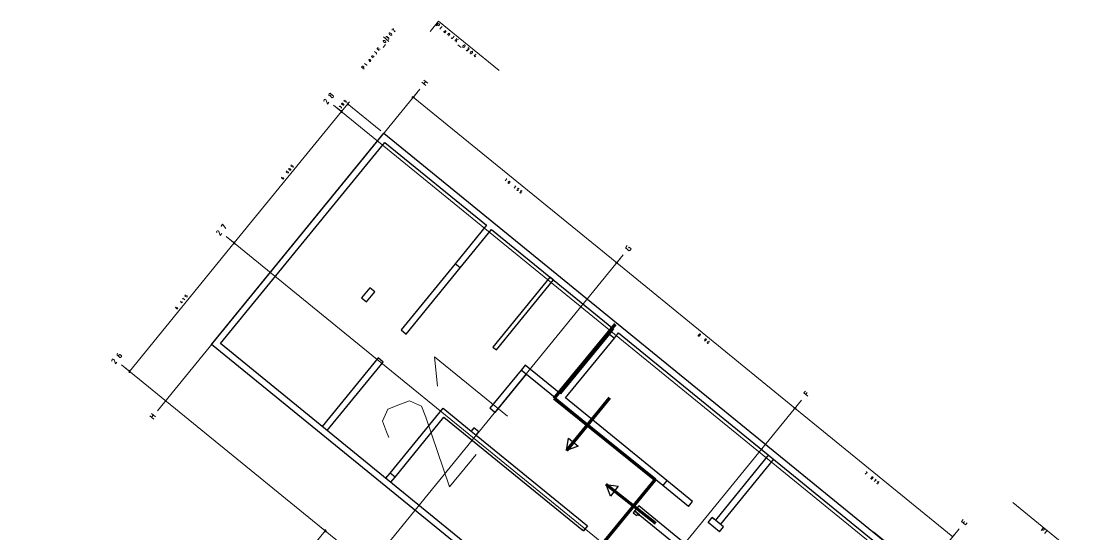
# Model space of a CAD drawing. Header units: metres. Extents: x 2680825 to 2680948, y 1252357 to 1252484.
# Drawn here: x 2680874.82 to 2680915.65, y 1252463.07 to 1252482.92 of the extents above; entities that cross this region are included whole.
import ezdxf

# ---------------------------------------------------------------- set-up
doc = ezdxf.new("R2010")
doc.units = ezdxf.units.M
doc.layers.add('0_BemassungAdo', color=5, linetype='Continuous', lineweight=0)
doc.layers.add('Bemaßung', color=7, linetype='Continuous', lineweight=13)
doc.layers.add('etappierung', color=7, linetype='Continuous')
doc.layers.add('geometrie', color=7, linetype='Continuous')
doc.layers.get('0_BemassungAdo').off()

# ---------------------------------------------------------------- blocks, each defined once
blk = doc.blocks.new('asdölkfasdiouhqreq')
at = {"layer": 'Bemaßung'}
for p, q in [((94.149, 79.123), (94.155, 79.134)), ((94.233, 79.089), (94.149, 78.955)), ((94.149, 78.955), (94.239, 78.955)), ((94.155, 79.134), (94.168, 79.155)), ((94.168, 79.155), (94.195, 79.162)), ((94.195, 79.162), (94.216, 79.15)), ((94.216, 79.15), (94.238, 79.138)), ((94.245, 79.11), (94.233, 79.089)), ((94.238, 79.138), (94.245, 79.11)), ((94.451, 79.108), (94.479, 79.145)), ((94.451, 79.067), (94.451, 79.108)), ((94.451, 79.067), (94.496, 79.067)), ((94.451, 79), (94.451, 79.067)), ((94.451, 78.975), (94.451, 79)), ((94.471, 78.955), (94.451, 78.975)), ((94.496, 78.955), (94.471, 78.955)), ((94.479, 79.145), (94.518, 79.156)), ((94.496, 79.067), (94.508, 79.067)), ((94.521, 78.955), (94.496, 78.955)), ((94.508, 79.067), (94.519, 79.062)), ((94.519, 79.062), (94.528, 79.054)), ((94.541, 78.975), (94.521, 78.955)), ((94.528, 79.054), (94.536, 79.045)), ((94.536, 79.045), (94.541, 79.034)), ((94.541, 79.034), (94.541, 79.022)), ((94.541, 79.022), (94.541, 79)), ((94.541, 79), (94.541, 78.975)), ((100.561, 79.123), (100.567, 79.134)), ((100.645, 79.089), (100.561, 78.955)), ((100.561, 78.955), (100.651, 78.955)), ((100.567, 79.134), (100.58, 79.155)), ((100.58, 79.155), (100.607, 79.163)), ((100.607, 79.163), (100.628, 79.15)), ((100.628, 79.15), (100.65, 79.138)), ((100.657, 79.11), (100.645, 79.089)), ((100.65, 79.138), (100.657, 79.11)), ((100.863, 79.134), (100.863, 79.156)), ((100.863, 79.156), (100.953, 79.156)), ((100.953, 79.156), (100.908, 78.955)), ((107.123, 79.123), (107.129, 79.134)), ((107.207, 79.089), (107.123, 78.955)), ((107.123, 78.955), (107.213, 78.955)), ((107.129, 79.134), (107.142, 79.155)), ((107.142, 79.155), (107.169, 79.162)), ((107.169, 79.162), (107.19, 79.15)), ((107.19, 79.15), (107.212, 79.138)), ((107.219, 79.11), (107.207, 79.089)), ((107.212, 79.138), (107.219, 79.11)), ((107.445, 79.156), (107.425, 79.136)), ((107.425, 79.136), (107.425, 79.111)), ((107.425, 79.111), (107.425, 79.087)), ((107.425, 79.087), (107.445, 79.067)), ((107.445, 79.067), (107.425, 79.047)), ((107.425, 79.047), (107.425, 79.022)), ((107.425, 79.022), (107.425, 79)), ((107.425, 79), (107.425, 78.975)), ((107.425, 78.975), (107.445, 78.955)), ((107.47, 79.156), (107.445, 79.156)), ((107.47, 79.067), (107.445, 79.067)), ((107.445, 78.955), (107.47, 78.955)), ((107.495, 79.156), (107.47, 79.156)), ((107.495, 79.067), (107.47, 79.067)), ((107.47, 78.955), (107.495, 78.955)), ((107.515, 79.136), (107.495, 79.156)), ((107.495, 79.067), (107.515, 79.087)), ((107.515, 79.047), (107.495, 79.067)), ((107.495, 78.955), (107.515, 78.975)), ((107.515, 79.111), (107.515, 79.136)), ((107.515, 79.087), (107.515, 79.111)), ((107.515, 79.022), (107.515, 79.047)), ((107.515, 79), (107.515, 79.022)), ((107.515, 78.975), (107.515, 79)), ((109.063, 78.714), (109.063, 78.838)), ((109.063, 78.838), (109.098, 78.838)), ((109.098, 78.838), (109.117, 78.838)), ((109.117, 78.838), (109.132, 78.823)), ((109.132, 78.823), (109.132, 78.804)), ((109.132, 78.804), (109.132, 78.785)), ((109.249, 78.838), (109.249, 78.728)), ((109.848, 78.742), (109.848, 78.838)), ((109.993, 78.714), (109.993, 78.838)), ((110.062, 78.838), (109.993, 78.763)), ((110.378, 78.831), (110.36, 78.797)), ((110.382, 78.836), (110.378, 78.831)), ((110.387, 78.838), (110.382, 78.836)), ((110.392, 78.838), (110.387, 78.838)), ((110.398, 78.838), (110.392, 78.838)), ((110.403, 78.836), (110.398, 78.838)), ((110.406, 78.831), (110.403, 78.836)), ((110.424, 78.797), (110.406, 78.831)), ((110.55, 78.838), (110.578, 78.838)), ((110.578, 78.838), (110.593, 78.838)), ((110.593, 78.838), (110.605, 78.826)), ((110.605, 78.826), (110.605, 78.811)), ((110.605, 78.811), (110.605, 78.796)), ((110.75, 78.831), (110.732, 78.797)), ((110.753, 78.836), (110.75, 78.831)), ((110.758, 78.838), (110.753, 78.836)), ((110.764, 78.838), (110.758, 78.838)), ((110.769, 78.838), (110.764, 78.838)), ((110.774, 78.836), (110.769, 78.838)), ((110.778, 78.831), (110.774, 78.836)), ((110.796, 78.797), (110.778, 78.831)), ((110.922, 78.818), (110.926, 78.824)), ((110.926, 78.824), (110.933, 78.838)), ((110.933, 78.838), (110.95, 78.842)), ((110.95, 78.842), (110.963, 78.835)), ((110.963, 78.835), (110.977, 78.827)), ((110.981, 78.81), (110.974, 78.797)), ((110.977, 78.827), (110.981, 78.81)), ((97.297, 78.519), (97.31, 78.536)), ((97.297, 78.499), (97.297, 78.519)), ((97.297, 78.499), (97.319, 78.499)), ((97.297, 78.466), (97.297, 78.499)), ((97.297, 78.454), (97.297, 78.466)), ((97.307, 78.444), (97.297, 78.454)), ((97.319, 78.444), (97.307, 78.444)), ((97.31, 78.536), (97.33, 78.542)), ((97.319, 78.499), (97.324, 78.499)), ((97.331, 78.444), (97.319, 78.444)), ((97.324, 78.499), (97.33, 78.496)), ((97.33, 78.496), (97.334, 78.492)), ((97.34, 78.454), (97.331, 78.444)), ((97.334, 78.492), (97.338, 78.488)), ((97.338, 78.488), (97.34, 78.483)), ((97.34, 78.483), (97.34, 78.477)), ((97.34, 78.477), (97.34, 78.466)), ((97.34, 78.466), (97.34, 78.454)), ((97.444, 78.444), (97.444, 78.449)), ((97.613, 78.542), (97.591, 78.466)), ((97.591, 78.466), (97.646, 78.466)), ((97.629, 78.488), (97.629, 78.444)), ((97.738, 78.52), (97.76, 78.542)), ((97.76, 78.542), (97.76, 78.444)), ((97.929, 78.542), (97.885, 78.542)), ((97.885, 78.542), (97.885, 78.499)), ((97.885, 78.499), (97.907, 78.499)), ((97.907, 78.444), (97.885, 78.444)), ((97.907, 78.499), (97.913, 78.499)), ((97.913, 78.444), (97.907, 78.444)), ((97.913, 78.499), (97.919, 78.496)), ((97.919, 78.446), (97.913, 78.444)), ((97.919, 78.496), (97.923, 78.492)), ((97.923, 78.45), (97.919, 78.446)), ((97.923, 78.492), (97.927, 78.488)), ((97.927, 78.454), (97.923, 78.45)), ((97.927, 78.488), (97.929, 78.483)), ((97.929, 78.46), (97.927, 78.454)), ((97.929, 78.483), (97.929, 78.477)), ((97.929, 78.477), (97.929, 78.466)), ((97.929, 78.466), (97.929, 78.46)), ((103.785, 78.519), (103.798, 78.536)), ((103.785, 78.499), (103.785, 78.519)), ((103.785, 78.499), (103.806, 78.499)), ((103.785, 78.466), (103.785, 78.499)), ((103.785, 78.454), (103.785, 78.466)), ((103.794, 78.444), (103.785, 78.454)), ((103.806, 78.444), (103.794, 78.444)), ((103.798, 78.536), (103.817, 78.542)), ((103.806, 78.499), (103.812, 78.499)), ((103.818, 78.444), (103.806, 78.444)), ((103.812, 78.499), (103.818, 78.496)), ((103.818, 78.496), (103.822, 78.492)), ((103.828, 78.454), (103.818, 78.444)), ((103.822, 78.492), (103.826, 78.488)), ((103.826, 78.488), (103.828, 78.483)), ((103.828, 78.483), (103.828, 78.477)), ((103.828, 78.477), (103.828, 78.466)), ((103.828, 78.466), (103.828, 78.454)), ((103.932, 78.444), (103.932, 78.449)), ((104.122, 78.542), (104.079, 78.542)), ((104.079, 78.542), (104.079, 78.499)), ((104.079, 78.499), (104.101, 78.499)), ((104.101, 78.444), (104.079, 78.444)), ((104.101, 78.499), (104.106, 78.499)), ((104.106, 78.444), (104.101, 78.444)), ((104.106, 78.499), (104.112, 78.496)), ((104.112, 78.446), (104.106, 78.444)), ((104.112, 78.496), (104.116, 78.492)), ((104.116, 78.45), (104.112, 78.446)), ((104.116, 78.492), (104.12, 78.488)), ((104.12, 78.454), (104.116, 78.45)), ((104.12, 78.488), (104.122, 78.483)), ((104.122, 78.46), (104.12, 78.454)), ((104.122, 78.483), (104.122, 78.477)), ((104.122, 78.477), (104.122, 78.466)), ((104.122, 78.466), (104.122, 78.46)), ((104.226, 78.519), (104.239, 78.536)), ((104.226, 78.499), (104.226, 78.519)), ((104.226, 78.499), (104.248, 78.499)), ((104.226, 78.466), (104.226, 78.499)), ((104.226, 78.454), (104.226, 78.466)), ((104.236, 78.444), (104.226, 78.454)), ((104.248, 78.444), (104.236, 78.444)), ((104.239, 78.536), (104.259, 78.542)), ((104.248, 78.499), (104.254, 78.499)), ((104.26, 78.444), (104.248, 78.444)), ((104.254, 78.499), (104.259, 78.496)), ((104.259, 78.496), (104.263, 78.492)), ((104.27, 78.454), (104.26, 78.444)), ((104.263, 78.492), (104.267, 78.488)), ((104.267, 78.488), (104.27, 78.483)), ((104.27, 78.483), (104.27, 78.477)), ((104.27, 78.477), (104.27, 78.466)), ((104.27, 78.466), (104.27, 78.454)), ((104.417, 78.542), (104.373, 78.542)), ((104.373, 78.542), (104.373, 78.499)), ((104.373, 78.499), (104.395, 78.499)), ((104.395, 78.444), (104.373, 78.444)), ((104.395, 78.499), (104.401, 78.499)), ((104.401, 78.444), (104.395, 78.444)), ((104.401, 78.499), (104.406, 78.496)), ((104.406, 78.446), (104.401, 78.444)), ((104.406, 78.496), (104.41, 78.492)), ((104.41, 78.45), (104.406, 78.446)), ((104.41, 78.492), (104.414, 78.488)), ((104.414, 78.454), (104.41, 78.45)), ((104.414, 78.488), (104.417, 78.483)), ((104.417, 78.46), (104.414, 78.454)), ((104.417, 78.483), (104.417, 78.477)), ((104.417, 78.477), (104.417, 78.466)), ((104.417, 78.466), (104.417, 78.46)), ((107.325, 78.542), (107.347, 78.542)), ((107.347, 78.444), (107.325, 78.444)), ((107.336, 78.499), (107.347, 78.499)), ((107.347, 78.542), (107.359, 78.542)), ((107.359, 78.499), (107.347, 78.499)), ((107.347, 78.499), (107.353, 78.499)), ((107.353, 78.444), (107.347, 78.444)), ((107.353, 78.499), (107.359, 78.496)), ((107.359, 78.446), (107.353, 78.444)), ((107.359, 78.542), (107.369, 78.532)), ((107.369, 78.508), (107.359, 78.499)), ((107.359, 78.496), (107.363, 78.492)), ((107.363, 78.45), (107.359, 78.446)), ((107.363, 78.492), (107.367, 78.488)), ((107.367, 78.455), (107.363, 78.45)), ((107.367, 78.488), (107.369, 78.483)), ((107.369, 78.46), (107.367, 78.455)), ((107.369, 78.532), (107.369, 78.52)), ((107.369, 78.52), (107.369, 78.508)), ((107.369, 78.483), (107.369, 78.477)), ((107.369, 78.477), (107.369, 78.466)), ((107.369, 78.466), (107.369, 78.46)), ((107.482, 78.542), (107.473, 78.532)), ((107.473, 78.532), (107.473, 78.52)), ((107.473, 78.52), (107.473, 78.508)), ((107.473, 78.508), (107.482, 78.499)), ((107.482, 78.499), (107.473, 78.489)), ((107.473, 78.489), (107.473, 78.477)), ((107.473, 78.477), (107.473, 78.466)), ((107.473, 78.466), (107.473, 78.454)), ((107.473, 78.454), (107.482, 78.444)), ((107.494, 78.542), (107.482, 78.542)), ((107.494, 78.499), (107.482, 78.499)), ((107.482, 78.444), (107.494, 78.444)), ((107.506, 78.542), (107.494, 78.542)), ((107.506, 78.499), (107.494, 78.499)), ((107.494, 78.444), (107.506, 78.444)), ((107.516, 78.532), (107.506, 78.542)), ((107.506, 78.499), (107.516, 78.508)), ((107.516, 78.489), (107.506, 78.499)), ((107.506, 78.444), (107.516, 78.454)), ((107.516, 78.52), (107.516, 78.532)), ((107.516, 78.508), (107.516, 78.52)), ((107.516, 78.477), (107.516, 78.489)), ((107.516, 78.466), (107.516, 78.477)), ((107.516, 78.454), (107.516, 78.466)), ((107.663, 78.542), (107.62, 78.542)), ((107.62, 78.542), (107.62, 78.499)), ((107.62, 78.499), (107.641, 78.499)), ((107.641, 78.444), (107.62, 78.444)), ((107.641, 78.499), (107.647, 78.499)), ((107.647, 78.444), (107.641, 78.444)), ((107.647, 78.499), (107.653, 78.496)), ((107.653, 78.446), (107.647, 78.444)), ((107.653, 78.496), (107.657, 78.492)), ((107.657, 78.45), (107.653, 78.446)), ((107.657, 78.492), (107.661, 78.488)), ((107.661, 78.455), (107.657, 78.45)), ((107.661, 78.488), (107.663, 78.483)), ((107.663, 78.46), (107.661, 78.455)), ((107.663, 78.483), (107.663, 78.477)), ((107.663, 78.477), (107.663, 78.466)), ((107.663, 78.466), (107.663, 78.46)), ((109.098, 78.769), (109.063, 78.769)), ((109.117, 78.769), (109.098, 78.769)), ((109.132, 78.785), (109.117, 78.769)), ((109.249, 78.728), (109.249, 78.724)), ((109.249, 78.724), (109.251, 78.721)), ((109.251, 78.721), (109.253, 78.718)), ((109.253, 78.718), (109.256, 78.716)), ((109.256, 78.716), (109.259, 78.714)), ((109.259, 78.714), (109.263, 78.714)), ((109.435, 78.746), (109.444, 78.756)), ((109.435, 78.735), (109.435, 78.746)), ((109.435, 78.724), (109.435, 78.735)), ((109.444, 78.714), (109.435, 78.724)), ((109.442, 78.797), (109.47, 78.797)), ((109.444, 78.756), (109.456, 78.756)), ((109.456, 78.714), (109.444, 78.714)), ((109.456, 78.756), (109.49, 78.756)), ((109.49, 78.714), (109.456, 78.714)), ((109.47, 78.797), (109.475, 78.797)), ((109.475, 78.797), (109.48, 78.795)), ((109.48, 78.795), (109.484, 78.791)), ((109.484, 78.791), (109.488, 78.787)), ((109.488, 78.787), (109.49, 78.782)), ((109.49, 78.782), (109.49, 78.776)), ((109.49, 78.776), (109.49, 78.714)), ((109.621, 78.714), (109.621, 78.797)), ((109.621, 78.797), (109.656, 78.797)), ((109.656, 78.797), (109.661, 78.797)), ((109.661, 78.797), (109.666, 78.795)), ((109.666, 78.795), (109.67, 78.791)), ((109.67, 78.791), (109.674, 78.787)), ((109.674, 78.787), (109.676, 78.782)), ((109.676, 78.782), (109.676, 78.776)), ((109.676, 78.776), (109.676, 78.714)), ((109.807, 78.714), (109.821, 78.714)), ((109.821, 78.714), (109.828, 78.714)), ((109.828, 78.714), (109.835, 78.717)), ((109.835, 78.717), (109.84, 78.722)), ((109.84, 78.722), (109.845, 78.728)), ((109.845, 78.728), (109.848, 78.735)), ((109.848, 78.735), (109.848, 78.742)), ((110.062, 78.714), (110.019, 78.791)), ((110.179, 78.673), (110.33, 78.673)), ((110.36, 78.797), (110.36, 78.756)), ((110.36, 78.756), (110.378, 78.721)), ((110.378, 78.721), (110.382, 78.717)), ((110.382, 78.717), (110.387, 78.714)), ((110.387, 78.714), (110.392, 78.714)), ((110.392, 78.714), (110.398, 78.714)), ((110.398, 78.714), (110.403, 78.717)), ((110.403, 78.717), (110.406, 78.721)), ((110.406, 78.721), (110.424, 78.756)), ((110.424, 78.756), (110.424, 78.797)), ((110.578, 78.714), (110.55, 78.714)), ((110.564, 78.783), (110.578, 78.783)), ((110.593, 78.783), (110.578, 78.783)), ((110.578, 78.783), (110.585, 78.783)), ((110.585, 78.714), (110.578, 78.714)), ((110.585, 78.783), (110.592, 78.78)), ((110.592, 78.717), (110.585, 78.714)), ((110.592, 78.78), (110.597, 78.775)), ((110.597, 78.722), (110.592, 78.717)), ((110.605, 78.796), (110.593, 78.783)), ((110.597, 78.775), (110.603, 78.77)), ((110.603, 78.728), (110.597, 78.722)), ((110.603, 78.77), (110.605, 78.763)), ((110.605, 78.735), (110.603, 78.728)), ((110.605, 78.763), (110.605, 78.756)), ((110.605, 78.756), (110.605, 78.742)), ((110.605, 78.742), (110.605, 78.735)), ((110.732, 78.797), (110.732, 78.756)), ((110.732, 78.756), (110.75, 78.721)), ((110.75, 78.721), (110.753, 78.717)), ((110.753, 78.717), (110.758, 78.714)), ((110.758, 78.714), (110.764, 78.714)), ((110.764, 78.714), (110.769, 78.714)), ((110.769, 78.714), (110.774, 78.717)), ((110.774, 78.717), (110.778, 78.721)), ((110.778, 78.721), (110.796, 78.756)), ((110.796, 78.756), (110.796, 78.797)), ((110.974, 78.797), (110.922, 78.714)), ((110.922, 78.714), (110.977, 78.714)), ((112.13, 77.607), (112.254, 77.607)), ((112.185, 77.572), (112.185, 77.607)), ((112.254, 77.607), (112.254, 77.572)), ((112.132, 77.414), (112.13, 77.411)), ((112.13, 77.411), (112.13, 77.407)), ((112.13, 77.226), (112.139, 77.235)), ((112.13, 77.214), (112.13, 77.226)), ((112.13, 77.18), (112.13, 77.214)), ((112.192, 77.18), (112.13, 77.18)), ((112.134, 77.417), (112.132, 77.414)), ((112.137, 77.419), (112.134, 77.417)), ((112.14, 77.421), (112.137, 77.419)), ((112.139, 77.235), (112.151, 77.235)), ((112.144, 77.421), (112.14, 77.421)), ((112.254, 77.421), (112.144, 77.421)), ((112.151, 77.235), (112.162, 77.235)), ((112.162, 77.235), (112.171, 77.226)), ((112.171, 77.226), (112.171, 77.214)), ((112.171, 77.214), (112.171, 77.18)), ((112.185, 77.553), (112.185, 77.572)), ((112.201, 77.538), (112.185, 77.553)), ((112.198, 77.18), (112.192, 77.18)), ((112.203, 77.182), (112.198, 77.18)), ((112.22, 77.538), (112.201, 77.538)), ((112.207, 77.186), (112.203, 77.182)), ((112.211, 77.19), (112.207, 77.186)), ((112.213, 77.195), (112.211, 77.19)), ((112.213, 77.228), (112.213, 77.2)), ((112.213, 77.2), (112.213, 77.195)), ((112.239, 77.538), (112.22, 77.538)), ((112.254, 77.553), (112.239, 77.538)), ((112.254, 77.572), (112.254, 77.553)), ((112.13, 77.049), (112.213, 77.049)), ((112.192, 76.994), (112.13, 76.994)), ((112.13, 76.863), (112.13, 76.849)), ((112.13, 76.849), (112.13, 76.842)), ((112.13, 76.842), (112.133, 76.835)), ((112.133, 76.835), (112.138, 76.83)), ((112.138, 76.83), (112.143, 76.825)), ((112.143, 76.825), (112.15, 76.822)), ((112.15, 76.822), (112.158, 76.822)), ((112.158, 76.822), (112.254, 76.822)), ((112.198, 76.994), (112.192, 76.994)), ((112.203, 76.996), (112.198, 76.994)), ((112.207, 77), (112.203, 76.996)), ((112.211, 77.004), (112.207, 77)), ((112.213, 77.009), (112.211, 77.004)), ((112.213, 77.049), (112.213, 77.015)), ((112.213, 77.015), (112.213, 77.009)), ((93.429, 76.456), (93.429, 76.657)), ((93.429, 76.568), (93.541, 76.568)), ((93.541, 76.456), (93.541, 76.657)), ((110.087, 76.456), (110.087, 76.657)), ((110.087, 76.568), (110.199, 76.568)), ((110.199, 76.456), (110.199, 76.657)), ((112.089, 76.491), (112.089, 76.34)), ((112.13, 76.677), (112.254, 76.677)), ((112.13, 76.608), (112.207, 76.651)), ((112.254, 76.608), (112.178, 76.677)), ((112.133, 76.289), (112.13, 76.283)), ((112.13, 76.283), (112.13, 76.278)), ((112.13, 76.278), (112.13, 76.273)), ((112.13, 76.273), (112.133, 76.267)), ((112.13, 76.092), (112.13, 76.12)), ((112.13, 76.085), (112.13, 76.092)), ((112.133, 76.078), (112.13, 76.085)), ((112.137, 76.292), (112.133, 76.289)), ((112.133, 76.267), (112.137, 76.264)), ((112.138, 76.073), (112.133, 76.078)), ((112.171, 76.31), (112.137, 76.292)), ((112.137, 76.264), (112.171, 76.246)), ((112.143, 76.068), (112.138, 76.073)), ((112.15, 76.065), (112.143, 76.068)), ((112.158, 76.065), (112.15, 76.065)), ((112.171, 76.065), (112.158, 76.065)), ((112.213, 76.31), (112.171, 76.31)), ((112.171, 76.246), (112.213, 76.246)), ((112.179, 76.065), (112.171, 76.065)), ((112.186, 76.068), (112.179, 76.065)), ((112.191, 76.073), (112.186, 76.068)), ((112.196, 76.078), (112.191, 76.073)), ((112.199, 76.085), (112.196, 76.078)), ((112.199, 76.106), (112.199, 76.092)), ((112.199, 76.077), (112.199, 76.092)), ((112.199, 76.092), (112.199, 76.085)), ((112.211, 76.065), (112.199, 76.077)), ((112.226, 76.065), (112.211, 76.065)), ((112.247, 76.292), (112.213, 76.31)), ((112.213, 76.246), (112.247, 76.264)), ((112.242, 76.065), (112.226, 76.065)), ((112.254, 76.077), (112.242, 76.065)), ((112.251, 76.289), (112.247, 76.292)), ((112.247, 76.264), (112.251, 76.267)), ((112.254, 76.283), (112.251, 76.289)), ((112.251, 76.267), (112.254, 76.273)), ((112.254, 76.278), (112.254, 76.283)), ((112.254, 76.273), (112.254, 76.278)), ((112.254, 76.12), (112.254, 76.092)), ((112.254, 76.092), (112.254, 76.077)), ((112.133, 75.917), (112.13, 75.912)), ((112.13, 75.912), (112.13, 75.906)), ((112.13, 75.906), (112.13, 75.901)), ((112.13, 75.901), (112.133, 75.896)), ((112.185, 75.7), (112.13, 75.7)), ((112.137, 75.92), (112.133, 75.917)), ((112.133, 75.896), (112.137, 75.893)), ((112.171, 75.938), (112.137, 75.92)), ((112.137, 75.893), (112.171, 75.874)), ((112.254, 75.72), (112.158, 75.748)), ((112.158, 75.748), (112.158, 75.679)), ((112.213, 75.938), (112.171, 75.938)), ((112.171, 75.874), (112.213, 75.874)), ((112.247, 75.92), (112.213, 75.938)), ((112.213, 75.874), (112.247, 75.893)), ((112.251, 75.917), (112.247, 75.92)), ((112.247, 75.893), (112.251, 75.896)), ((112.254, 75.912), (112.251, 75.917)), ((112.251, 75.896), (112.254, 75.901)), ((112.254, 75.906), (112.254, 75.912)), ((112.254, 75.901), (112.254, 75.906)), ((109.264, 71.747), (109.166, 71.747)), ((109.168, 71.609), (109.166, 71.605)), ((109.166, 71.605), (109.166, 71.6)), ((109.166, 71.6), (109.166, 71.596)), ((109.166, 71.596), (109.168, 71.592)), ((109.166, 71.475), (109.171, 71.475)), ((109.171, 71.611), (109.168, 71.609)), ((109.168, 71.592), (109.171, 71.589)), ((109.199, 71.626), (109.171, 71.611)), ((109.171, 71.589), (109.199, 71.575)), ((109.231, 71.626), (109.199, 71.626)), ((109.199, 71.575), (109.231, 71.575)), ((109.259, 71.611), (109.231, 71.626)), ((109.231, 71.575), (109.259, 71.589)), ((109.242, 71.769), (109.264, 71.747)), ((109.262, 71.609), (109.259, 71.611)), ((109.259, 71.589), (109.262, 71.592)), ((109.264, 71.605), (109.262, 71.609)), ((109.262, 71.592), (109.264, 71.596)), ((109.264, 71.6), (109.264, 71.605)), ((109.264, 71.596), (109.264, 71.6)), ((109.264, 71.306), (109.166, 71.306)), ((109.166, 71.159), (109.166, 71.181)), ((109.166, 71.153), (109.166, 71.159)), ((109.168, 71.148), (109.166, 71.153)), ((109.172, 71.143), (109.168, 71.148)), ((109.176, 71.139), (109.172, 71.143)), ((109.182, 71.137), (109.176, 71.139)), ((109.188, 71.137), (109.182, 71.137)), ((109.199, 71.137), (109.188, 71.137)), ((109.204, 71.137), (109.199, 71.137)), ((109.21, 71.139), (109.204, 71.137)), ((109.214, 71.143), (109.21, 71.139)), ((109.218, 71.148), (109.214, 71.143)), ((109.22, 71.153), (109.218, 71.148)), ((109.264, 71.181), (109.22, 71.181)), ((109.22, 71.181), (109.22, 71.159)), ((109.22, 71.159), (109.22, 71.153)), ((109.242, 71.328), (109.264, 71.306)), ((109.264, 71.137), (109.264, 71.181)), ((109.166, 71.012), (109.166, 71.033)), ((109.166, 71.006), (109.166, 71.012)), ((109.168, 71), (109.166, 71.006)), ((109.172, 70.996), (109.168, 71)), ((109.176, 70.992), (109.172, 70.996)), ((109.182, 70.99), (109.176, 70.992)), ((109.188, 70.99), (109.182, 70.99)), ((109.199, 70.99), (109.188, 70.99)), ((109.204, 70.99), (109.199, 70.99)), ((109.21, 70.992), (109.204, 70.99)), ((109.214, 70.996), (109.21, 70.992)), ((109.218, 71), (109.214, 70.996)), ((109.22, 71.006), (109.218, 71)), ((109.264, 71.033), (109.22, 71.033)), ((109.22, 71.033), (109.22, 71.012)), ((109.22, 71.012), (109.22, 71.006)), ((109.264, 70.99), (109.264, 71.033)), ((98.736, 69.162), (98.959, 69.549)), ((98.959, 69.549), (99.454, 69.681)), ((99.454, 69.681), (99.84, 69.458)), ((99.84, 69.458), (100.227, 69.235)), ((101.355, 68.758), (102.163, 69.566)), ((102.163, 69.566), (102.163, 65.93)), ((98.628, 68.96), (98.736, 69.162)), ((100.227, 69.235), (100.359, 68.74)), ((100.359, 68.74), (100.136, 68.354)), ((100.136, 68.354), (98.628, 65.93)), ((110.094, 66.474), (110.099, 66.485)), ((110.094, 66.462), (110.094, 66.474)), ((110.094, 66.35), (110.094, 66.462)), ((110.094, 66.338), (110.094, 66.35)), ((110.099, 66.327), (110.094, 66.338)), ((110.099, 66.485), (110.107, 66.494)), ((110.107, 66.319), (110.099, 66.327)), ((110.107, 66.494), (110.115, 66.502)), ((110.115, 66.31), (110.107, 66.319)), ((110.115, 66.502), (110.127, 66.507)), ((110.127, 66.306), (110.115, 66.31)), ((110.127, 66.507), (110.139, 66.507)), ((110.139, 66.306), (110.127, 66.306)), ((110.139, 66.507), (110.206, 66.507)), ((110.206, 66.306), (110.139, 66.306)), ((110.172, 66.417), (110.206, 66.417)), ((110.206, 66.417), (110.206, 66.306)), ((98.628, 65.93), (100.244, 65.93)), ((109.243, 62.179), (109.233, 62.169)), ((109.233, 62.169), (109.233, 62.157)), ((109.233, 62.157), (109.233, 62.145)), ((109.233, 62.145), (109.243, 62.136)), ((109.255, 62.179), (109.243, 62.179)), ((109.243, 62.136), (109.255, 62.136)), ((109.266, 62.179), (109.255, 62.179)), ((109.255, 62.136), (109.266, 62.136)), ((109.278, 62.179), (109.266, 62.179)), ((109.266, 62.136), (109.278, 62.136)), ((109.288, 62.169), (109.278, 62.179)), ((109.278, 62.136), (109.288, 62.145)), ((109.298, 62.179), (109.288, 62.169)), ((109.288, 62.157), (109.288, 62.169)), ((109.288, 62.145), (109.288, 62.157)), ((109.288, 62.145), (109.298, 62.136)), ((109.31, 62.179), (109.298, 62.179)), ((109.298, 62.136), (109.31, 62.136)), ((109.322, 62.179), (109.31, 62.179)), ((109.31, 62.136), (109.322, 62.136)), ((109.332, 62.169), (109.322, 62.179)), ((109.322, 62.136), (109.332, 62.145)), ((109.332, 62.157), (109.332, 62.169)), ((109.332, 62.145), (109.332, 62.157)), ((109.233, 62.032), (109.239, 62.032)), ((109.239, 61.855), (109.233, 61.874)), ((109.235, 61.724), (109.233, 61.72)), ((109.233, 61.72), (109.233, 61.716)), ((109.233, 61.716), (109.233, 61.712)), ((109.233, 61.712), (109.235, 61.708)), ((109.239, 61.727), (109.235, 61.724)), ((109.235, 61.708), (109.239, 61.705)), ((109.257, 61.841), (109.239, 61.855)), ((109.266, 61.741), (109.239, 61.727)), ((109.239, 61.705), (109.266, 61.691)), ((109.277, 61.841), (109.257, 61.841)), ((109.299, 61.741), (109.266, 61.741)), ((109.266, 61.691), (109.299, 61.691)), ((109.277, 61.869), (109.279, 61.874)), ((109.277, 61.863), (109.277, 61.869)), ((109.277, 61.841), (109.277, 61.863)), ((109.31, 61.841), (109.277, 61.841)), ((109.279, 61.874), (109.283, 61.878)), ((109.283, 61.878), (109.287, 61.883)), ((109.287, 61.883), (109.293, 61.885)), ((109.293, 61.885), (109.299, 61.885)), ((109.299, 61.885), (109.31, 61.885)), ((109.326, 61.727), (109.299, 61.741)), ((109.299, 61.691), (109.326, 61.705)), ((109.31, 61.885), (109.322, 61.885)), ((109.322, 61.841), (109.31, 61.841)), ((109.322, 61.885), (109.332, 61.875)), ((109.332, 61.851), (109.322, 61.841)), ((109.329, 61.724), (109.326, 61.727)), ((109.326, 61.705), (109.329, 61.708)), ((109.332, 61.72), (109.329, 61.724)), ((109.329, 61.708), (109.332, 61.712)), ((109.332, 61.875), (109.332, 61.863)), ((109.332, 61.863), (109.332, 61.851)), ((109.332, 61.716), (109.332, 61.72)), ((109.332, 61.712), (109.332, 61.716)), ((110.105, 57.409), (110.105, 57.611)), ((110.105, 57.611), (110.195, 57.611)), ((110.105, 57.521), (110.195, 57.521)), ((109.264, 53.764), (109.166, 53.785)), ((109.166, 53.66), (109.171, 53.66)), ((109.176, 53.513), (109.166, 53.503)), ((109.166, 53.503), (109.166, 53.491)), ((109.166, 53.491), (109.166, 53.479)), ((109.188, 53.513), (109.176, 53.513)), ((109.199, 53.513), (109.188, 53.513)), ((109.211, 53.513), (109.199, 53.513)), ((109.22, 53.503), (109.211, 53.513)), ((109.23, 53.513), (109.22, 53.503)), ((109.22, 53.491), (109.22, 53.503)), ((109.22, 53.479), (109.22, 53.491)), ((109.242, 53.513), (109.23, 53.513)), ((109.254, 53.513), (109.242, 53.513)), ((109.253, 53.807), (109.264, 53.807)), ((109.264, 53.503), (109.254, 53.513)), ((109.264, 53.807), (109.264, 53.764)), ((109.264, 53.491), (109.264, 53.503)), ((109.264, 53.479), (109.264, 53.491)), ((109.166, 53.479), (109.176, 53.469)), ((109.264, 53.322), (109.166, 53.344)), ((109.166, 53.197), (109.166, 53.219)), ((109.166, 53.191), (109.166, 53.197)), ((109.168, 53.185), (109.166, 53.191)), ((109.172, 53.181), (109.168, 53.185)), ((109.176, 53.177), (109.172, 53.181)), ((109.176, 53.469), (109.188, 53.469)), ((109.182, 53.175), (109.176, 53.177)), ((109.188, 53.175), (109.182, 53.175)), ((109.188, 53.469), (109.199, 53.469)), ((109.199, 53.175), (109.188, 53.175)), ((109.199, 53.469), (109.211, 53.469)), ((109.204, 53.175), (109.199, 53.175)), ((109.21, 53.177), (109.204, 53.175)), ((109.214, 53.181), (109.21, 53.177)), ((109.211, 53.469), (109.22, 53.479)), ((109.218, 53.185), (109.214, 53.181)), ((109.22, 53.191), (109.218, 53.185)), ((109.22, 53.479), (109.23, 53.469)), ((109.264, 53.219), (109.22, 53.219)), ((109.22, 53.219), (109.22, 53.197)), ((109.22, 53.197), (109.22, 53.191)), ((109.23, 53.469), (109.242, 53.469)), ((109.242, 53.469), (109.254, 53.469)), ((109.253, 53.366), (109.264, 53.366)), ((109.254, 53.469), (109.264, 53.479)), ((109.264, 53.366), (109.264, 53.322)), ((109.264, 53.175), (109.264, 53.219)), ((110.103, 49.538), (110.103, 49.739)), ((110.103, 49.739), (110.192, 49.739)), ((110.103, 49.65), (110.17, 49.65)), ((110.192, 49.538), (110.103, 49.538)), ((111.775, 47.141), (111.898, 47.141)), ((111.785, 46.955), (111.781, 46.954)), ((111.788, 46.955), (111.785, 46.955)), ((111.898, 46.955), (111.788, 46.955)), ((111.83, 47.107), (111.83, 47.141)), ((111.83, 47.088), (111.83, 47.107)), ((111.845, 47.072), (111.83, 47.088)), ((111.864, 47.072), (111.845, 47.072)), ((111.883, 47.072), (111.864, 47.072)), ((111.898, 47.088), (111.883, 47.072)), ((111.898, 47.141), (111.898, 47.107)), ((111.898, 47.107), (111.898, 47.088)), ((111.776, 46.949), (111.775, 46.945)), ((111.775, 46.945), (111.775, 46.942)), ((111.779, 46.951), (111.776, 46.949)), ((111.781, 46.954), (111.779, 46.951))]:
    blk.add_line(p, q, dxfattribs=at)
at = {"layer": 'etappierung', "color": 5, "lineweight": 0}
for p, q in [((110.502, 78.922), (110.502, 78.643)), ((112.328, 77.654), (111.809, 77.654)), ((112.328, 74.638), (112.328, 77.654)), ((111.923, 45.472), (111.923, 48.672))]:
    blk.add_line(p, q, dxfattribs=at)
at = {"layer": 'etappierung', "color": 5, "lineweight": 9}
for p, q in [((94.267, 78.749), (94.267, 47.633)), ((100.679, 78.749), (100.679, 47.633)), ((107.241, 78.749), (107.241, 47.633)), ((93.767, 76.55), (109.824, 76.55)), ((14.173, 66.4), (109.824, 66.4)), ((109.824, 66.4), (109.81, 66.4)), ((14.173, 57.504), (109.824, 57.504)), ((109.824, 57.504), (109.81, 57.504)), ((14.173, 49.633), (109.824, 49.633)), ((109.824, 49.633), (109.81, 49.633))]:
    blk.add_line(p, q, dxfattribs=at)
at = {"layer": 'etappierung', "color": 5, "lineweight": 5}
for p, q in [((94.267, 78.599), (94.267, 78.325)), ((100.679, 78.325), (100.679, 78.599)), ((107.241, 78.325), (107.241, 78.599)), ((94.216, 78.35), (94.267, 78.35)), ((94.231, 78.314), (94.302, 78.385)), ((94.267, 78.35), (100.679, 78.35)), ((100.629, 78.35), (100.679, 78.35)), ((100.714, 78.385), (100.643, 78.314)), ((100.679, 78.35), (100.729, 78.35)), ((100.679, 78.35), (107.241, 78.35)), ((107.241, 78.35), (107.141, 78.35)), ((107.206, 78.314), (107.276, 78.385)), ((107.241, 78.35), (107.291, 78.35)), ((107.625, 78.35), (107.241, 78.35)), ((107.59, 78.314), (107.661, 78.385)), ((107.625, 76.7), (107.625, 78.375)), ((107.726, 78.35), (107.625, 78.35)), ((109.39, 76.586), (109.46, 76.515)), ((109.674, 76.55), (109.4, 76.55)), ((109.425, 76.55), (109.425, 76.6)), ((109.425, 66.4), (109.425, 76.55)), ((94.302, 68.619), (94.231, 68.549)), ((94.267, 68.834), (94.267, 68.559)), ((87.829, 68.584), (94.267, 68.584)), ((94.267, 68.584), (94.317, 68.584)), ((109.39, 66.435), (109.46, 66.365)), ((109.4, 66.4), (109.674, 66.4)), ((109.425, 66.4), (109.425, 66.45)), ((109.425, 57.504), (109.425, 66.4)), ((109.425, 66.35), (109.425, 66.4)), ((109.39, 57.539), (109.46, 57.469)), ((109.4, 57.504), (109.725, 57.504)), ((109.425, 57.504), (109.425, 57.554)), ((109.425, 49.633), (109.425, 57.504)), ((109.425, 57.454), (109.425, 57.504)), ((109.674, 49.633), (109.4, 49.633))]:
    blk.add_line(p, q, dxfattribs=at)
at = {"layer": 'etappierung', "color": 5, "lineweight": 120}
for p, q in [((103.862, 59.95), (103.826, 64.957)), ((103.826, 64.957), (107.564, 64.94)), ((100.441, 59.95), (103.862, 59.95))]:
    blk.add_line(p, q, dxfattribs=at)
at = {"layer": 'etappierung'}
for p, q in [((102.579, 63.317), (102.992, 63.555)), ((102.992, 63.079), (102.579, 63.317)), ((102.992, 63.555), (102.992, 63.079)), ((102.288, 60.88), (102.517, 61.298)), ((102.517, 61.298), (102.765, 60.891)), ((102.765, 60.891), (102.288, 60.88))]:
    blk.add_line(p, q, dxfattribs=at)
at = {"layer": 'etappierung', "color": 5, "lineweight": 211}
for p, q in [((105.2, 63.317), (102.579, 63.317)), ((102.574, 58.851), (102.517, 61.298))]:
    blk.add_line(p, q, dxfattribs=at)
at = {"layer": 'geometrie', "color": 7}
for p, q in [((97.075, 64.436), (97.075, 76.55)), ((97.075, 76.55), (107.625, 76.55)), ((107.625, 76.55), (107.625, 50.312)), ((97.325, 64.186), (97.325, 76.3)), ((97.325, 76.3), (107.376, 76.3)), ((107.376, 76.3), (107.376, 71.223)), ((102.148, 73.192), (102.148, 72.942)), ((102.648, 73.192), (102.148, 73.192)), ((102.648, 72.942), (102.648, 73.192)), ((102.148, 72.942), (102.648, 72.942)), ((100.749, 71.223), (97.325, 71.223)), ((100.749, 70.973), (100.749, 71.223)), ((102.148, 71.223), (102.148, 70.973)), ((105.456, 71.223), (102.148, 71.223)), ((105.456, 70.973), (105.456, 71.223)), ((107.376, 71.223), (105.456, 71.223)), ((97.325, 70.973), (100.749, 70.973)), ((102.148, 70.973), (105.456, 70.973)), ((105.456, 70.973), (107.376, 70.973)), ((107.376, 70.973), (107.376, 64.881)), ((97.325, 68.054), (97.585, 68.054)), ((97.325, 67.804), (97.585, 67.804)), ((97.585, 68.054), (100.829, 68.054)), ((97.585, 67.804), (97.585, 68.054)), ((97.585, 67.804), (100.579, 67.804)), ((100.579, 67.804), (100.579, 60.847)), ((100.829, 68.054), (100.829, 66.645)), ((107.376, 68.054), (103.877, 68.054)), ((103.877, 68.054), (103.877, 67.874)), ((103.877, 67.874), (107.376, 67.874)), ((107.376, 67.874), (107.376, 68.054)), ((100.988, 66.645), (100.829, 66.645)), ((100.829, 66.645), (100.829, 66.395)), ((100.988, 66.645), (100.909, 66.645)), ((100.988, 66.395), (100.988, 66.645)), ((103.877, 66.645), (101.968, 66.645)), ((101.968, 66.645), (102.048, 66.645)), ((101.968, 66.395), (101.968, 66.645)), ((103.877, 59.578), (103.877, 66.645)), ((104.127, 66.645), (103.877, 66.645)), ((104.127, 64.881), (104.127, 66.645)), ((100.829, 66.395), (100.988, 66.395)), ((100.829, 66.395), (100.829, 60.847)), ((103.877, 66.395), (101.968, 66.395)), ((107.116, 64.881), (104.127, 64.881)), ((104.127, 59.578), (104.127, 64.631)), ((104.127, 64.631), (107.116, 64.631)), ((107.376, 64.881), (107.116, 64.881)), ((107.116, 64.881), (107.116, 64.631)), ((107.116, 64.631), (107.376, 64.631)), ((107.376, 64.631), (107.376, 50.562)), ((100.579, 60.847), (100.579, 60.927)), ((100.829, 60.847), (100.579, 60.847)), ((102.398, 59.798), (102.338, 59.798)), ((102.338, 59.798), (102.338, 59.618)), ((102.338, 59.618), (102.398, 59.618)), ((102.428, 59.798), (102.398, 59.798)), ((102.398, 59.618), (102.398, 59.558)), ((102.428, 59.558), (102.428, 59.798)), ((102.678, 59.798), (102.428, 59.798)), ((102.428, 59.798), (102.428, 57.379)), ((102.678, 57.379), (102.678, 59.798)), ((102.398, 59.558), (102.428, 59.558)), ((104.127, 59.578), (103.877, 59.578)), ((103.877, 58.294), (103.877, 59.578)), ((104.127, 58.294), (104.127, 59.578)), ((103.877, 58.294), (104.127, 58.294)), ((104.127, 58.294), (104.127, 58.374)), ((103.877, 56.744), (103.877, 57.314)), ((103.877, 57.314), (104.127, 57.314)), ((104.127, 56.744), (104.127, 57.314)), ((104.127, 57.314), (104.127, 57.234)), ((107.376, 57.154), (104.127, 57.154)), ((107.376, 56.904), (104.127, 56.904)), ((104.127, 56.744), (104.127, 56.824)), ((103.877, 56.744), (104.127, 56.744)), ((107.626, 50.299), (107.627, 52.125))]:
    blk.add_line(p, q, dxfattribs=at)
blk = doc.blocks.new('A$Cbb9cbaab')
blk.add_blockref('asdölkfasdiouhqreq', (-9.862, -4.002))

msp = doc.modelspace()

# ---------------------------------------------------------------- block references
at = {"layer": '0_BemassungAdo', "rotation": 50.80316544729117}
msp.add_blockref('A$Cbb9cbaab', (2680883.288, 1252356.959), dxfattribs=at)

doc.saveas('drawing.dxf')
